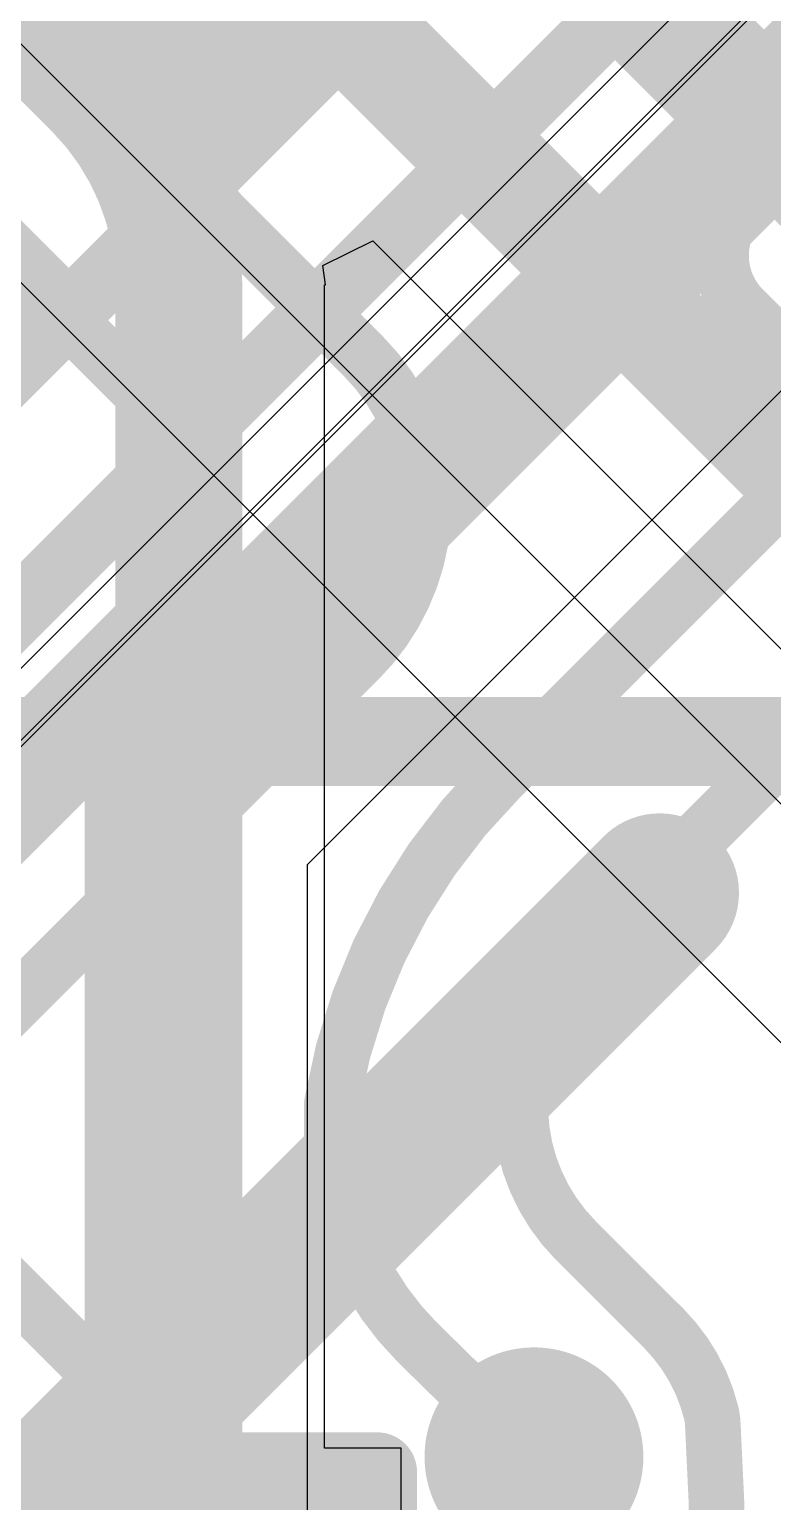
# Model space of a CAD drawing. Header units: inches. Extents: x -6 to 284, y -12 to 154.
# Drawn here: x 45.257 to 46.446, y 9.477 to 11.832 of the extents above; entities that cross this region are included whole.
import ezdxf

# ---------------------------------------------------------------- set-up
doc = ezdxf.new("R2010")
doc.units = ezdxf.units.IN
for name, color, linetype in [('Bottom Layer', 5, 'Continuous'), ('Bottom Overlay', 54, 'Continuous'), ('Bottom Paste', 16, 'Continuous'), ('Bottom Solder', 6, 'Continuous'), ('PWR-1', 156, 'Continuous'), ('PWR-2', 130, 'Continuous'), ('Signal L1', 76, 'Continuous'), ('Signal L2', 6, 'Continuous'), ('Top Layer', 1, 'Continuous'), ('Top Overlay', 2, 'Continuous'), ('Top Paste', 8, 'Continuous'), ('Top Solder', 216, 'Continuous')]:
    doc.layers.add(name, color=color, linetype=linetype)

# ---------------------------------------------------------------- blocks, each defined once
blk = doc.blocks.new('BGA_565_15_5_14_4__132')
at = {"layer": 'Top Layer'}
h = blk.add_hatch(color=1, dxfattribs=at)
edge = h.paths.add_edge_path()
edge.add_arc((5.00000016, -6.7999991), 0.12499848, 0, 360)
at = {"layer": 'Top Paste'}
h = blk.add_hatch(color=8, dxfattribs=at)
edge = h.paths.add_edge_path()
edge.add_arc((5.00000016, -6.7999991), 0.12499848, 0, 360)
at = {"layer": 'Top Solder'}
h = blk.add_hatch(color=216, dxfattribs=at)
edge = h.paths.add_edge_path()
edge.add_arc((5.00000016, -6.7999991), 0.17499838, 0, 360)
at = {"layer": 'Top Overlay'}
blk.add_lwpolyline([(7.845000819999999, -7.295799479999999, 0.254, 0.254, 0), (4.219999179999999, -7.295799479999999, 0.254, 0.254, 0)], format="xyseb", dxfattribs=at)
blk.add_lwpolyline([(4.15649918, -7.295799479999999, 0.127, 0.127, 1), (4.28349918, -7.295799479999999, 0.127, 0.127, 1)], format="xyseb", close=True, dxfattribs=at)
blk = doc.blocks.new('R___0402_B_157')
at = {"layer": 'Bottom Layer'}
for points in [[(-0.2413, 0.3175), (-0.2412999999999999, -0.3175), (-0.6985, -0.3175), (-0.6985, 0.3175)], [(0.6985, 0.3175), (0.6985, -0.3175), (0.2413, -0.3175), (0.2412999999999999, 0.3175)]]:
    blk.add_hatch(color=5, dxfattribs=at).paths.add_polyline_path(points)
at = {"layer": 'Bottom Paste'}
for points in [[(-0.2413, 0.3175), (-0.2412999999999999, -0.3175), (-0.6985, -0.3175), (-0.6985, 0.3175)], [(0.6985, 0.3175), (0.6985, -0.3175), (0.2413, -0.3175), (0.2412999999999999, 0.3175)]]:
    blk.add_hatch(color=16, dxfattribs=at).paths.add_polyline_path(points)
at = {"layer": 'Bottom Solder'}
for points in [[(-0.18629884, 0.37250116), (-0.1862988399999999, -0.37250116), (-0.75350116, -0.37250116), (-0.75350116, 0.37250116)], [(0.75350116, 0.37250116), (0.75350116, -0.37250116), (0.18629884, -0.37250116), (0.1862988399999999, 0.37250116)]]:
    blk.add_hatch(color=6, dxfattribs=at).paths.add_polyline_path(points)
at = {"layer": 'Bottom Overlay'}
for points in [[(0.7874, 0.4064, 0.127, 0.127, 0), (-0.7874, 0.4064, 0.127, 0.127, 0)], [(-0.7874, 0.4064, 0.127, 0.127, 0), (-0.7874, -0.4064, 0.127, 0.127, 0)], [(0.7874, 0.4064, 0.127, 0.127, 0), (0.7874, -0.4064, 0.127, 0.127, 0)], [(0.8128, 0.4318, 0.0032258, 0.0032258, 0), (-0.8128, 0.4318, 0.0032258, 0.0032258, 0)], [(0.7874, -0.4064, 0.127, 0.127, 0), (-0.7874, -0.4064, 0.127, 0.127, 0)]]:
    blk.add_lwpolyline(points, format="xyseb", dxfattribs=at)
for points in [[(-0.8191499999999999, 0.4064, 0.0635, 0.0635, 1), (-0.7556499999999999, 0.4064, 0.0635, 0.0635, 1)], [(-0.8191499999999999, 0.4064, 0.0635, 0.0635, 1), (-0.7556499999999999, 0.4064, 0.0635, 0.0635, 1)], [(0.7556499999999999, 0.4064, 0.0635, 0.0635, 1), (0.8191499999999999, 0.4064, 0.0635, 0.0635, 1)], [(0.7556499999999999, 0.4064, 0.0635, 0.0635, 1), (0.8191499999999999, 0.4064, 0.0635, 0.0635, 1)], [(-0.81360518, 0.4318, 0.0016129, 0.0016129, 1), (-0.8119948199999999, 0.4318, 0.0016129, 0.0016129, 1)], [(0.8119948199999999, 0.4318, 0.0016129, 0.0016129, 1), (0.81360518, 0.4318, 0.0016129, 0.0016129, 1)], [(-0.8191499999999999, -0.4064, 0.0635, 0.0635, 1), (-0.7556499999999999, -0.4064, 0.0635, 0.0635, 1)], [(-0.8191499999999999, -0.4064, 0.0635, 0.0635, 1), (-0.7556499999999999, -0.4064, 0.0635, 0.0635, 1)], [(0.7556499999999999, -0.4064, 0.0635, 0.0635, 1), (0.8191499999999999, -0.4064, 0.0635, 0.0635, 1)], [(0.7556499999999999, -0.4064, 0.0635, 0.0635, 1), (0.8191499999999999, -0.4064, 0.0635, 0.0635, 1)]]:
    blk.add_lwpolyline(points, format="xyseb", close=True, dxfattribs=at)
blk = doc.blocks.new('R___0201_184')
at = {"layer": 'Top Layer'}
for points in [[(-0.40999791, 0.18499963), (-0.13999845, 0.18499963), (-0.13999845, -0.18499963), (-0.40999791, -0.18499963)], [(0.14000099, 0.18499963), (0.41000045, 0.18499963), (0.41000045, -0.18499963), (0.14000099, -0.18499963)]]:
    blk.add_hatch(color=1, dxfattribs=at).paths.add_polyline_path(points)
at = {"layer": 'Top Paste'}
for points in [[(-0.40999791, 0.18499963), (-0.13999845, 0.18499963), (-0.13999845, -0.18499963), (-0.40999791, -0.18499963)], [(0.14000099, 0.18499963), (0.41000045, 0.18499963), (0.41000045, -0.18499963), (0.14000099, -0.18499963)]]:
    blk.add_hatch(color=8, dxfattribs=at).paths.add_polyline_path(points)
at = {"layer": 'Top Solder'}
for points in [[(-0.46499907, 0.24000079), (-0.08499729, 0.24000079), (-0.08499729, -0.24000079), (-0.46499907, -0.24000079)], [(0.08499983, 0.24000079), (0.46500161, 0.24000079), (0.46500161, -0.24000079), (0.08499983, -0.24000079)]]:
    blk.add_hatch(color=216, dxfattribs=at).paths.add_polyline_path(points)
at = {"layer": 'Top Overlay'}
for points in [[(0.4826, 0.254, 0.127, 0.127, 0), (-0.4826, 0.254, 0.127, 0.127, 0)], [(-0.4826, 0.254, 0.127, 0.127, 0), (-0.4826, -0.254, 0.127, 0.127, 0)], [(0.4826, 0.254, 0.127, 0.127, 0), (0.4826, -0.254, 0.127, 0.127, 0)], [(0.4826, -0.254, 0.127, 0.127, 0), (-0.4826, -0.254, 0.127, 0.127, 0)]]:
    blk.add_lwpolyline(points, format="xyseb", dxfattribs=at)
for points in [[(-0.51435, 0.254, 0.0635, 0.0635, 1), (-0.4508499999999999, 0.254, 0.0635, 0.0635, 1)], [(-0.51435, 0.254, 0.0635, 0.0635, 1), (-0.4508499999999999, 0.254, 0.0635, 0.0635, 1)], [(0.4508499999999999, 0.254, 0.0635, 0.0635, 1), (0.51435, 0.254, 0.0635, 0.0635, 1)], [(0.4508499999999999, 0.254, 0.0635, 0.0635, 1), (0.51435, 0.254, 0.0635, 0.0635, 1)], [(-0.51435, -0.254, 0.0635, 0.0635, 1), (-0.4508499999999999, -0.254, 0.0635, 0.0635, 1)], [(-0.51435, -0.254, 0.0635, 0.0635, 1), (-0.4508499999999999, -0.254, 0.0635, 0.0635, 1)], [(0.4508499999999999, -0.254, 0.0635, 0.0635, 1), (0.51435, -0.254, 0.0635, 0.0635, 1)], [(0.4508499999999999, -0.254, 0.0635, 0.0635, 1), (0.51435, -0.254, 0.0635, 0.0635, 1)]]:
    blk.add_lwpolyline(points, format="xyseb", close=True, dxfattribs=at)
blk = doc.blocks.new('R___0201_185')
at = {"layer": 'Top Layer'}
for points in [[(-0.40999791, 0.18499963), (-0.13999845, 0.18499963), (-0.13999845, -0.18499963), (-0.40999791, -0.18499963)], [(0.14000099, 0.18499963), (0.41000045, 0.18499963), (0.41000045, -0.18499963), (0.14000099, -0.18499963)]]:
    blk.add_hatch(color=1, dxfattribs=at).paths.add_polyline_path(points)
at = {"layer": 'Top Paste'}
for points in [[(-0.40999791, 0.18499963), (-0.13999845, 0.18499963), (-0.13999845, -0.18499963), (-0.40999791, -0.18499963)], [(0.14000099, 0.18499963), (0.41000045, 0.18499963), (0.41000045, -0.18499963), (0.14000099, -0.18499963)]]:
    blk.add_hatch(color=8, dxfattribs=at).paths.add_polyline_path(points)
at = {"layer": 'Top Solder'}
for points in [[(-0.46499907, 0.24000079), (-0.08499729, 0.24000079), (-0.08499729, -0.24000079), (-0.46499907, -0.24000079)], [(0.08499983, 0.24000079), (0.46500161, 0.24000079), (0.46500161, -0.24000079), (0.08499983, -0.24000079)]]:
    blk.add_hatch(color=216, dxfattribs=at).paths.add_polyline_path(points)
at = {"layer": 'Top Overlay'}
for points in [[(0.4826, 0.254, 0.127, 0.127, 0), (-0.4826, 0.254, 0.127, 0.127, 0)], [(-0.4826, 0.254, 0.127, 0.127, 0), (-0.4826, -0.254, 0.127, 0.127, 0)], [(0.4826, 0.254, 0.127, 0.127, 0), (0.4826, -0.254, 0.127, 0.127, 0)], [(0.4826, -0.254, 0.127, 0.127, 0), (-0.4826, -0.254, 0.127, 0.127, 0)]]:
    blk.add_lwpolyline(points, format="xyseb", dxfattribs=at)
for points in [[(-0.51435, 0.254, 0.0635, 0.0635, 1), (-0.4508499999999999, 0.254, 0.0635, 0.0635, 1)], [(-0.51435, 0.254, 0.0635, 0.0635, 1), (-0.4508499999999999, 0.254, 0.0635, 0.0635, 1)], [(0.4508499999999999, 0.254, 0.0635, 0.0635, 1), (0.51435, 0.254, 0.0635, 0.0635, 1)], [(0.4508499999999999, 0.254, 0.0635, 0.0635, 1), (0.51435, 0.254, 0.0635, 0.0635, 1)], [(-0.51435, -0.254, 0.0635, 0.0635, 1), (-0.4508499999999999, -0.254, 0.0635, 0.0635, 1)], [(-0.51435, -0.254, 0.0635, 0.0635, 1), (-0.4508499999999999, -0.254, 0.0635, 0.0635, 1)], [(0.4508499999999999, -0.254, 0.0635, 0.0635, 1), (0.51435, -0.254, 0.0635, 0.0635, 1)], [(0.4508499999999999, -0.254, 0.0635, 0.0635, 1), (0.51435, -0.254, 0.0635, 0.0635, 1)]]:
    blk.add_lwpolyline(points, format="xyseb", close=True, dxfattribs=at)

msp = doc.modelspace()

# ---------------------------------------------------------------- linework, layer by layer
at = {"layer": 'Bottom Layer'}
for p, q in [((45.72641096, 11.45426462), (45.80614156, 11.49358636)), ((45.80614156, 11.49358636), (47.49448464, 9.80524582)), ((45.73050798, 11.42313692), (45.72641096, 11.45426462)), ((45.72913638, 9.562452299999999), (45.72913638, 11.42313692)), ((45.72913638, 11.42313692), (45.73050798, 11.42313692)), ((45.85165835999999, 9.562452299999999), (45.72913638, 9.562452299999999)), ((45.85165835999999, 8.6734523), (45.85165835999999, 9.562452299999999))]:
    msp.add_line(p, q, dxfattribs=at)
for points in [[(45.26745836, 12.85238984, 0.2032, 0.2032, 0), (46.71361752, 11.40623322, 0.2032, 0.2032, 0)], [(45.06731652, 12.54371634, 0.1778, 0.1778, 0), (47.65014092, 9.96089956, 0.1778, 0.1778, 0)], [(44.89436538, 12.2109103, 0.2032, 0.2032, 0), (45.36447874, 11.74079694, 0.2032, 0.2032, 0)], [(45.3647937, 11.74048452, 0.2032, 0.2032, -0.1986532323988283), (45.49605836, 11.42313692, 0.2032, 0.2032, 0)], [(45.49605836, 9.117952299999999, 0.2032, 0.2032, 0), (45.49605836, 11.42313692, 0.2032, 0.2032, 0)]]:
    msp.add_lwpolyline(points, format="xyseb", dxfattribs=at)
for points in [[(45.31367874, 11.74079694, 0.1016, 0.1016, 1), (45.41527874, 11.74079694, 0.1016, 0.1016, 1)], [(45.3139937, 11.74048452, 0.1016, 0.1016, 1), (45.4155937, 11.74048452, 0.1016, 0.1016, 1)], [(45.44525836, 11.42313692, 0.1016, 0.1016, 1), (45.54685835999999, 11.42313692, 0.1016, 0.1016, 1)], [(45.44525836, 11.42313692, 0.1016, 0.1016, 1), (45.54685835999999, 11.42313692, 0.1016, 0.1016, 1)]]:
    msp.add_lwpolyline(points, format="xyseb", close=True, dxfattribs=at)
at = {"layer": 'PWR-1'}
for p, q in [((46.53433416, 12.10060318), (45.2017892, 10.76805568)), ((45.7016231, 10.49589214), (46.81074966, 11.6050187)), ((45.7016231, 7.465278440000001), (45.7016231, 10.49589214))]:
    msp.add_line(p, q, dxfattribs=at)
for points in [[(45.42145094, 10.60789598, 0.1524, 0.1524, 0), (46.68139508, 11.86784012, 0.1524, 0.1524, 0)], [(45.42145094, 4.92662718, 0.1524, 0.1524, 0), (45.42145094, 10.60789598, 0.1524, 0.1524, 0)]]:
    msp.add_lwpolyline(points, format="xyseb", dxfattribs=at)
msp.add_lwpolyline([(45.38335094, 10.60789598, 0.0762, 0.0762, 1), (45.45955093999999, 10.60789598, 0.0762, 0.0762, 1)], format="xyseb", close=True, dxfattribs=at)
msp.add_lwpolyline([(45.38335094, 10.60789598, 0.0762, 0.0762, 1), (45.45955093999999, 10.60789598, 0.0762, 0.0762, 1)], format="xyseb", close=True, dxfattribs=at)
at = {"layer": 'PWR-2'}
for p, q in [((42.38568612, 14.28406846), (47.31505142, 9.35470062)), ((47.63583818, 9.415879059999998), (43.2920648, 13.7596626))]:
    msp.add_line(p, q, dxfattribs=at)
at = {"layer": 'Signal L1'}
msp.add_lwpolyline([(42.86377254, 10.69258974, 0.14224, 0.14224, 0), (47.21737318, 10.69258974, 0.14224, 0.14224, 0)], format="xyseb", dxfattribs=at)
at = {"layer": 'Signal L2'}
for points in [[(41.31351909999999, 7.370472939999999, 0.10414, 0.10414, 0), (47.98095814, 14.03791198, 0.10414, 0.10414, 0)], [(41.57085158, 7.233516139999999, 0.10414, 0.10414, 0), (47.96523045999999, 13.62789502, 0.10414, 0.10414, 0)], [(41.8307647, 7.156523659999999, 0.10414, 0.10414, 0), (48.0323271, 13.35808606, 0.10414, 0.10414, 0)]]:
    msp.add_lwpolyline(points, format="xyseb", dxfattribs=at)
at = {"layer": 'Top Layer'}
for p, q in [((42.64072752, 8.08197012), (53.4483945, 18.8896371)), ((42.38055024, 7.831805520000001), (47.45038008, 12.9016379))]:
    msp.add_line(p, q, dxfattribs=at)
for points in [[(45.49438958, 11.77132266, 0.08889999999999999, 0.08889999999999999, 0), (45.49439466, 11.76965896, 0.08889999999999999, 0.08889999999999999, 0)], [(45.49874822, 11.70258772, 0.08889999999999999, 0.08889999999999999, -0.03088869886926256), (45.49439466, 11.76965896, 0.08889999999999999, 0.08889999999999999, 0)], [(45.52374435999999, 11.5949603, 0.08889999999999999, 0.08889999999999999, -0.1145852250610581), (45.49874822, 11.70257756, 0.08889999999999999, 0.08889999999999999, 0)], [(45.56054896, 11.54021314, 0.08889999999999999, 0.08889999999999999, -0.06784542230224638), (45.52374435999999, 11.5949603, 0.08889999999999999, 0.08889999999999999, 0)], [(46.39864736, 11.55505436, 0.08889999999999999, 0.08889999999999999, -0.4142135623730951), (46.5692744, 11.55505436, 0.08889999999999999, 0.08889999999999999, 0)], [(45.57027716, 11.52990582, 0.08889999999999999, 0.08889999999999999, -0.01451074696587417), (45.56054896, 11.54021314, 0.08889999999999999, 0.08889999999999999, 0)], [(46.39864736, 11.38442732, 0.08889999999999999, 0.08889999999999999, -0.4142222825744091), (46.3986499, 11.5550569, 0.08889999999999999, 0.08889999999999999, 0)], [(46.39864736, 11.55505436, 0.08889999999999999, 0.08889999999999999, 0), (46.3986499, 11.5550569, 0.08889999999999999, 0.08889999999999999, 0)], [(45.57027716, 11.52990328, 0.08889999999999999, 0.08889999999999999, 0), (45.79106158, 11.30911886, 0.08889999999999999, 0.08889999999999999, 0)], [(46.21741328, 10.42874216, 0.08889999999999999, 0.08889999999999999, 0), (47.2230069, 11.43433578, 0.08889999999999999, 0.08889999999999999, 0)], [(45.20703938, 11.39631198, 0.08889999999999999, 0.08889999999999999, -0.198912367379658), (45.34888314, 11.3375567, 0.08889999999999999, 0.08889999999999999, 0)], [(46.39864736, 11.38442732, 0.08889999999999999, 0.08889999999999999, 0), (46.4940142, 11.28906302, 0.08889999999999999, 0.08889999999999999, 0)], [(45.34888568, 11.3375567, 0.08889999999999999, 0.08889999999999999, 0), (45.49605836, 11.19038402, 0.08889999999999999, 0.08889999999999999, 0)], [(45.79106158, 11.30911886, 0.08889999999999999, 0.08889999999999999, 0), (45.7912597, 11.30892074, 0.08889999999999999, 0.08889999999999999, 0)], [(45.79106158, 11.30911886, 0.08889999999999999, 0.08889999999999999, -0.0002111418393666301), (45.7912597, 11.30892074, 0.08889999999999999, 0.08889999999999999, 0)], [(45.7912597, 11.30892074, 0.08889999999999999, 0.08889999999999999, -0.198692880693009), (45.88818864, 11.07463368, 0.08889999999999999, 0.08889999999999999, 0)], [(45.49605836, 11.19038402, 0.08889999999999999, 0.08889999999999999, -0.4142104863162957), (45.49605836, 10.94853284, 0.08889999999999999, 0.08889999999999999, 0)], [(46.22948844, 10.85390768, 0.08889999999999999, 0.08889999999999999, 0), (46.49401674, 11.11843598, 0.08889999999999999, 0.08889999999999999, 0)], [(45.88818864, 11.07463368, 0.08889999999999999, 0.08889999999999999, -0.198912367379658), (45.78420103999999, 10.82358516, 0.08889999999999999, 0.08889999999999999, 0)], [(44.97061109999999, 10.42308558, 0.08889999999999999, 0.08889999999999999, 0), (45.49605836, 10.94853284, 0.08889999999999999, 0.08889999999999999, 0)], [(46.0098521, 10.63427134, 0.08889999999999999, 0.08889999999999999, 0), (46.22948844, 10.85390768, 0.08889999999999999, 0.08889999999999999, 0)], [(45.20409552, 10.24347964, 0.08889999999999999, 0.08889999999999999, 0), (45.78420103999999, 10.82358516, 0.08889999999999999, 0.08889999999999999, 0)], [(45.7408534, 10.1144959, 0.08889999999999999, 0.08889999999999999, -0.1553671496587946), (46.0098521, 10.63427134, 0.08889999999999999, 0.08889999999999999, 0)], [(46.12116759999999, 10.30664944, 0.08889999999999999, 0.08889999999999999, -0.06038434319651775), (46.21741328, 10.42874216, 0.08889999999999999, 0.08889999999999999, 0)], [(46.04463994, 10.12090178, 0.08889999999999999, 0.08889999999999999, -0.07822115495392581), (46.12116759999999, 10.30664944, 0.08889999999999999, 0.08889999999999999, 0)], [(45.7408534, 10.1144959, 0.08889999999999999, 0.08889999999999999, 0), (45.7408534, 10.11449844, 0.08889999999999999, 0.08889999999999999, 0)], [(45.7408534, 10.0612067, 0.08889999999999999, 0.08889999999999999, 0), (45.7408534, 10.1144959, 0.08889999999999999, 0.08889999999999999, 0)], [(46.04240728, 10.09933718, 0.08889999999999999, 0.08889999999999999, -0.06119322332893497), (46.04463994, 10.12090178, 0.08889999999999999, 0.08889999999999999, 0)], [(46.13091358, 9.894801139999998, 0.08889999999999999, 0.08889999999999999, -0.1884930140609176), (46.04239457999999, 10.09933718, 0.08889999999999999, 0.08889999999999999, 0)], [(45.87705836, 9.7323783, 0.08889999999999999, 0.08889999999999999, -0.198912367379658), (45.7408534, 10.0612067, 0.08889999999999999, 0.08889999999999999, 0)], [(46.13091104, 9.8947986, 0.08889999999999999, 0.08889999999999999, 0), (46.1524096, 9.87330512, 0.08889999999999999, 0.08889999999999999, 0)], [(46.1524096, 9.87330512, 0.08889999999999999, 0.08889999999999999, 0), (46.26102254, 9.76469472, 0.08889999999999999, 0.08889999999999999, 0)], [(45.19679301999999, 9.85132396, 0.08889999999999999, 0.08889999999999999, 0), (45.50991406, 9.53820546, 0.08889999999999999, 0.08889999999999999, 0)], [(46.26102254, 9.76469472, 0.08889999999999999, 0.08889999999999999, 0), (46.26873398, 9.75712044, 0.08889999999999999, 0.08889999999999999, 0)], [(46.26873398, 9.75712044, 0.08889999999999999, 0.08889999999999999, -0.0003020241769178289), (46.26898797999999, 9.75687406, 0.08889999999999999, 0.08889999999999999, 0)], [(46.26898797999999, 9.75687406, 0.08889999999999999, 0.08889999999999999, -0.0002992824432158917), (46.2692369, 9.75662768, 0.08889999999999999, 0.08889999999999999, 0)], [(46.2692369, 9.75662768, 0.08889999999999999, 0.08889999999999999, -0.003292995580364087), (46.27195724, 9.75390734, 0.08889999999999999, 0.08889999999999999, 0)], [(46.27195724, 9.75390734, 0.08889999999999999, 0.08889999999999999, -0.1350175353724519), (46.34764669999999, 9.618726, 0.08889999999999999, 0.08889999999999999, 0)], [(45.87705836, 9.7323783, 0.08889999999999999, 0.08889999999999999, 0), (46.06406078, 9.548721059999998, 0.08889999999999999, 0.08889999999999999, 0)], [(46.34764669999999, 9.618726, 0.08889999999999999, 0.08889999999999999, -0.04726952811163149), (46.35001397999999, 9.60212202, 0.08889999999999999, 0.08889999999999999, 0)], [(46.35001397999999, 9.60212202, 0.08889999999999999, 0.08889999999999999, 0), (46.35606171999999, 9.47382154, 0.08889999999999999, 0.08889999999999999, 0)], [(45.49193086, 9.555167579999999, 0.08889999999999999, 0.08889999999999999, 0), (45.49193086, 9.55618612, 0.08889999999999999, 0.08889999999999999, 0)], [(45.49193086, 9.555167579999999, 0.08889999999999999, 0.08889999999999999, 0), (45.78121908, 9.26587936, 0.08889999999999999, 0.08889999999999999, 0)], [(45.50991406, 9.53820546, 0.08889999999999999, 0.08889999999999999, 0), (45.52339129999999, 9.52472822, 0.08889999999999999, 0.08889999999999999, 0)], [(46.35606171999999, 9.47382154, 0.08889999999999999, 0.08889999999999999, -0.01177537837965511), (46.35616078, 9.46963562, 0.08889999999999999, 0.08889999999999999, 0)], [(46.35616078, 9.4277307, 0.08889999999999999, 0.08889999999999999, 0), (46.35616078, 9.46963562, 0.08889999999999999, 0.08889999999999999, 0)]]:
    msp.add_lwpolyline(points, format="xyseb", dxfattribs=at)
for points in [[(45.47216458, 11.77132266, 0.04445, 0.04445, 1), (45.51661458, 11.77132266, 0.04445, 0.04445, 1)], [(45.47216966, 11.76965896, 0.04445, 0.04445, 1), (45.51661966, 11.76965896, 0.04445, 0.04445, 1)], [(45.47216966, 11.76965896, 0.04445, 0.04445, 1), (45.51661966, 11.76965896, 0.04445, 0.04445, 1)], [(45.47652322, 11.70258772, 0.04445, 0.04445, 1), (45.52097322, 11.70258772, 0.04445, 0.04445, 1)], [(45.47652322, 11.70257756, 0.04445, 0.04445, 1), (45.52097322, 11.70257756, 0.04445, 0.04445, 1)], [(45.50151936, 11.5949603, 0.04445, 0.04445, 1), (45.54596935999999, 11.5949603, 0.04445, 0.04445, 1)], [(45.50151936, 11.5949603, 0.04445, 0.04445, 1), (45.54596935999999, 11.5949603, 0.04445, 0.04445, 1)], [(45.53832396, 11.54021314, 0.04445, 0.04445, 1), (45.58277396, 11.54021314, 0.04445, 0.04445, 1)], [(45.53832396, 11.54021314, 0.04445, 0.04445, 1), (45.58277396, 11.54021314, 0.04445, 0.04445, 1)], [(46.37642235999999, 11.55505436, 0.04445, 0.04445, 1), (46.42087236, 11.55505436, 0.04445, 0.04445, 1)], [(46.37642235999999, 11.55505436, 0.04445, 0.04445, 1), (46.42087236, 11.55505436, 0.04445, 0.04445, 1)], [(46.3764249, 11.5550569, 0.04445, 0.04445, 1), (46.4208749, 11.5550569, 0.04445, 0.04445, 1)], [(46.3764249, 11.5550569, 0.04445, 0.04445, 1), (46.4208749, 11.5550569, 0.04445, 0.04445, 1)], [(45.54805216, 11.52990582, 0.04445, 0.04445, 1), (45.59250216, 11.52990582, 0.04445, 0.04445, 1)], [(45.54805216, 11.52990328, 0.04445, 0.04445, 1), (45.59250216, 11.52990328, 0.04445, 0.04445, 1)], [(46.37642235999999, 11.38442732, 0.04445, 0.04445, 1), (46.42087236, 11.38442732, 0.04445, 0.04445, 1)], [(46.37642235999999, 11.38442732, 0.04445, 0.04445, 1), (46.42087236, 11.38442732, 0.04445, 0.04445, 1)], [(45.32665814, 11.3375567, 0.04445, 0.04445, 1), (45.37110814, 11.3375567, 0.04445, 0.04445, 1)], [(45.32666068, 11.3375567, 0.04445, 0.04445, 1), (45.37111067999999, 11.3375567, 0.04445, 0.04445, 1)], [(45.76883658, 11.30911886, 0.04445, 0.04445, 1), (45.81328658, 11.30911886, 0.04445, 0.04445, 1)], [(45.76883658, 11.30911886, 0.04445, 0.04445, 1), (45.81328658, 11.30911886, 0.04445, 0.04445, 1)], [(45.76883658, 11.30911886, 0.04445, 0.04445, 1), (45.81328658, 11.30911886, 0.04445, 0.04445, 1)], [(45.7690347, 11.30892074, 0.04445, 0.04445, 1), (45.8134847, 11.30892074, 0.04445, 0.04445, 1)], [(45.7690347, 11.30892074, 0.04445, 0.04445, 1), (45.8134847, 11.30892074, 0.04445, 0.04445, 1)], [(45.7690347, 11.30892074, 0.04445, 0.04445, 1), (45.8134847, 11.30892074, 0.04445, 0.04445, 1)], [(45.47383336, 11.19038402, 0.04445, 0.04445, 1), (45.51828336, 11.19038402, 0.04445, 0.04445, 1)], [(45.47383336, 11.19038402, 0.04445, 0.04445, 1), (45.51828336, 11.19038402, 0.04445, 0.04445, 1)], [(45.86596364, 11.07463368, 0.04445, 0.04445, 1), (45.91041363999999, 11.07463368, 0.04445, 0.04445, 1)], [(45.86596364, 11.07463368, 0.04445, 0.04445, 1), (45.91041363999999, 11.07463368, 0.04445, 0.04445, 1)], [(45.47383336, 10.94853284, 0.04445, 0.04445, 1), (45.51828336, 10.94853284, 0.04445, 0.04445, 1)], [(45.47383336, 10.94853284, 0.04445, 0.04445, 1), (45.51828336, 10.94853284, 0.04445, 0.04445, 1)], [(46.20726344, 10.85390768, 0.04445, 0.04445, 1), (46.25171344, 10.85390768, 0.04445, 0.04445, 1)], [(46.20726344, 10.85390768, 0.04445, 0.04445, 1), (46.25171344, 10.85390768, 0.04445, 0.04445, 1)], [(45.76197603999999, 10.82358516, 0.04445, 0.04445, 1), (45.80642604, 10.82358516, 0.04445, 0.04445, 1)], [(45.76197603999999, 10.82358516, 0.04445, 0.04445, 1), (45.80642604, 10.82358516, 0.04445, 0.04445, 1)], [(45.9876271, 10.63427134, 0.04445, 0.04445, 1), (46.0320771, 10.63427134, 0.04445, 0.04445, 1)], [(45.9876271, 10.63427134, 0.04445, 0.04445, 1), (46.0320771, 10.63427134, 0.04445, 0.04445, 1)], [(46.19518828, 10.42874216, 0.04445, 0.04445, 1), (46.23963828, 10.42874216, 0.04445, 0.04445, 1)], [(46.19518828, 10.42874216, 0.04445, 0.04445, 1), (46.23963828, 10.42874216, 0.04445, 0.04445, 1)], [(46.09894259999999, 10.30664944, 0.04445, 0.04445, 1), (46.1433926, 10.30664944, 0.04445, 0.04445, 1)], [(46.09894259999999, 10.30664944, 0.04445, 0.04445, 1), (46.1433926, 10.30664944, 0.04445, 0.04445, 1)], [(45.7186284, 10.11449844, 0.04445, 0.04445, 1), (45.7630784, 10.11449844, 0.04445, 0.04445, 1)], [(45.7186284, 10.1144959, 0.04445, 0.04445, 1), (45.7630784, 10.1144959, 0.04445, 0.04445, 1)], [(45.7186284, 10.1144959, 0.04445, 0.04445, 1), (45.7630784, 10.1144959, 0.04445, 0.04445, 1)], [(45.7186284, 10.1144959, 0.04445, 0.04445, 1), (45.7630784, 10.1144959, 0.04445, 0.04445, 1)], [(46.02241494, 10.12090178, 0.04445, 0.04445, 1), (46.06686493999999, 10.12090178, 0.04445, 0.04445, 1)], [(46.02241494, 10.12090178, 0.04445, 0.04445, 1), (46.06686493999999, 10.12090178, 0.04445, 0.04445, 1)], [(46.02016957999999, 10.09933718, 0.04445, 0.04445, 1), (46.06461957999999, 10.09933718, 0.04445, 0.04445, 1)], [(46.02018228, 10.09933718, 0.04445, 0.04445, 1), (46.06463228, 10.09933718, 0.04445, 0.04445, 1)], [(45.7186284, 10.0612067, 0.04445, 0.04445, 1), (45.7630784, 10.0612067, 0.04445, 0.04445, 1)], [(45.7186284, 10.0612067, 0.04445, 0.04445, 1), (45.7630784, 10.0612067, 0.04445, 0.04445, 1)], [(46.10868604, 9.8947986, 0.04445, 0.04445, 1), (46.15313604, 9.8947986, 0.04445, 0.04445, 1)], [(46.10868858, 9.894801139999998, 0.04445, 0.04445, 1), (46.15313858, 9.894801139999998, 0.04445, 0.04445, 1)], [(46.1301846, 9.87330512, 0.04445, 0.04445, 1), (46.1746346, 9.87330512, 0.04445, 0.04445, 1)], [(46.1301846, 9.87330512, 0.04445, 0.04445, 1), (46.1746346, 9.87330512, 0.04445, 0.04445, 1)], [(46.23879754, 9.76469472, 0.04445, 0.04445, 1), (46.28324754, 9.76469472, 0.04445, 0.04445, 1)], [(46.23879754, 9.76469472, 0.04445, 0.04445, 1), (46.28324754, 9.76469472, 0.04445, 0.04445, 1)], [(46.24650898, 9.75712044, 0.04445, 0.04445, 1), (46.29095898, 9.75712044, 0.04445, 0.04445, 1)], [(46.24650898, 9.75712044, 0.04445, 0.04445, 1), (46.29095898, 9.75712044, 0.04445, 0.04445, 1)], [(46.24676297999999, 9.75687406, 0.04445, 0.04445, 1), (46.29121298, 9.75687406, 0.04445, 0.04445, 1)], [(46.24676297999999, 9.75687406, 0.04445, 0.04445, 1), (46.29121298, 9.75687406, 0.04445, 0.04445, 1)], [(46.2470119, 9.75662768, 0.04445, 0.04445, 1), (46.29146189999999, 9.75662768, 0.04445, 0.04445, 1)], [(46.2470119, 9.75662768, 0.04445, 0.04445, 1), (46.29146189999999, 9.75662768, 0.04445, 0.04445, 1)], [(46.24973224, 9.75390734, 0.04445, 0.04445, 1), (46.29418224, 9.75390734, 0.04445, 0.04445, 1)], [(46.24973224, 9.75390734, 0.04445, 0.04445, 1), (46.29418224, 9.75390734, 0.04445, 0.04445, 1)], [(45.85483335999999, 9.7323783, 0.04445, 0.04445, 1), (45.89928336, 9.7323783, 0.04445, 0.04445, 1)], [(45.85483335999999, 9.7323783, 0.04445, 0.04445, 1), (45.89928336, 9.7323783, 0.04445, 0.04445, 1)], [(46.32542169999999, 9.618726, 0.04445, 0.04445, 1), (46.3698717, 9.618726, 0.04445, 0.04445, 1)], [(46.32542169999999, 9.618726, 0.04445, 0.04445, 1), (46.3698717, 9.618726, 0.04445, 0.04445, 1)], [(46.32778897999999, 9.60212202, 0.04445, 0.04445, 1), (46.37223898, 9.60212202, 0.04445, 0.04445, 1)], [(46.32778897999999, 9.60212202, 0.04445, 0.04445, 1), (46.37223898, 9.60212202, 0.04445, 0.04445, 1)], [(45.46970586, 9.55618612, 0.04445, 0.04445, 1), (45.51415586, 9.55618612, 0.04445, 0.04445, 1)], [(45.46970586, 9.555167579999999, 0.04445, 0.04445, 1), (45.51415586, 9.555167579999999, 0.04445, 0.04445, 1)], [(45.46970586, 9.555167579999999, 0.04445, 0.04445, 1), (45.51415586, 9.555167579999999, 0.04445, 0.04445, 1)], [(45.48768906, 9.53820546, 0.04445, 0.04445, 1), (45.53213906, 9.53820546, 0.04445, 0.04445, 1)], [(45.48768906, 9.53820546, 0.04445, 0.04445, 1), (45.53213906, 9.53820546, 0.04445, 0.04445, 1)], [(46.04183578, 9.548721059999998, 0.04445, 0.04445, 1), (46.08628578, 9.548721059999998, 0.04445, 0.04445, 1)], [(45.50116629999999, 9.52472822, 0.04445, 0.04445, 1), (45.5456163, 9.52472822, 0.04445, 0.04445, 1)], [(46.33383671999999, 9.47382154, 0.04445, 0.04445, 1), (46.37828671999999, 9.47382154, 0.04445, 0.04445, 1)], [(46.33383671999999, 9.47382154, 0.04445, 0.04445, 1), (46.37828671999999, 9.47382154, 0.04445, 0.04445, 1)], [(46.33393578, 9.46963562, 0.04445, 0.04445, 1), (46.37838578, 9.46963562, 0.04445, 0.04445, 1)], [(46.33393578, 9.46963562, 0.04445, 0.04445, 1), (46.37838578, 9.46963562, 0.04445, 0.04445, 1)]]:
    msp.add_lwpolyline(points, format="xyseb", close=True, dxfattribs=at)

# ---------------------------------------------------------------- block references
for name, p, rotation in [('BGA_565_15_5_14_4__132', (54.40792014, 8.2759296), 225), ('R___0201_184', (45.33529413999999, 12.12919342), 135), ('R___0201_185', (44.76379414, 11.55769342), 135), ('R___0402_B_157', (45.02615836, 9.117952299999999), 180)]:
    msp.add_blockref(name, p, dxfattribs=dict(rotation=rotation))

doc.saveas('drawing.dxf')
